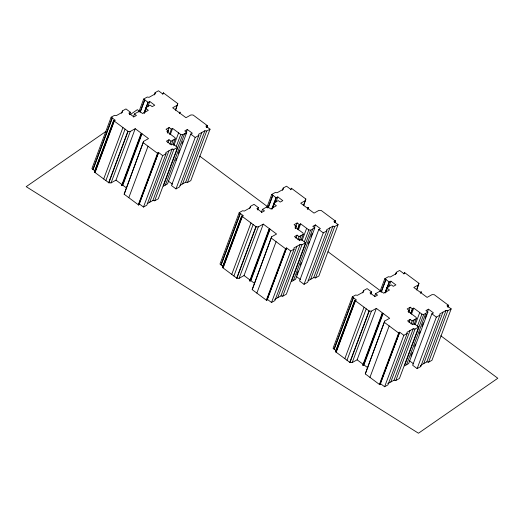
<?xml version="1.0" encoding="UTF-8"?>
<svg xmlns="http://www.w3.org/2000/svg" width="524" height="524" viewBox="0 0 524 524"><rect width="100%" height="100%" fill="white"/><g stroke="black" fill="none" stroke-linecap="round" stroke-linejoin="round"><path stroke-width="0.79" d="M138.886 204.851L138.388 204.478L157.619 153.041L158.117 153.408L138.618 204.995L124.149 194.214L143.583 141.362L148.521 138.605L142.037 133.777L141.231 134.223L122 185.66L121.666 185.411L140.904 133.974L141.703 133.528L135.218 128.694L130.28 131.452L128.079 131.38L113.61 120.599L94.379 172.036L108.848 182.817L111.049 182.889L115.981 180.132L135.218 128.694M124.149 194.214L143.583 141.362M175.619 110.322L177.8 103.608L163.337 92.827L163.567 93.351L162.63 93.868L158.477 90.77L155.137 92.637L154.292 94.903M266.939 300.272L266.441 299.898L285.672 248.461L286.169 248.828L266.67 300.416L252.201 289.634L271.635 236.782L276.574 234.025L270.089 229.198L269.29 229.643L250.053 281.08L249.725 280.831L268.956 229.394L269.755 228.949L263.271 224.115L258.332 226.872L256.138 226.8L241.669 216.019L222.431 267.456L236.9 278.237L239.101 278.31L244.04 275.552L263.271 224.115M252.201 289.634L271.635 236.782M303.671 205.742L305.859 199.028L291.39 188.247L291.619 188.771L290.689 189.288L286.53 186.19L283.196 188.057L282.344 190.323M380.024 384.537L379.527 384.164L398.757 332.727L399.255 333.1L379.756 384.688L365.287 373.907L384.721 321.048L389.659 318.297L383.175 313.463L382.376 313.909L363.139 365.346L362.811 365.097L382.042 313.66L382.841 313.214L376.356 308.381L371.418 311.138L369.224 311.066L354.755 300.285L335.524 351.722L349.986 362.503L352.187 362.575L357.126 359.818L376.356 308.381M365.287 373.907L384.721 321.048M416.757 290.008L418.945 283.294L404.476 272.513L404.705 273.037L403.775 273.561L399.616 270.463L396.282 272.323L395.43 274.589M129.605 114.546L130.456 112.274L125.963 108.927L122.361 110.937L122.557 112.129L116.289 115.634L114.487 115.339L111.153 117.199L91.923 168.636L94.883 170.844M92.918 169.383L112.156 117.939M93.089 169.507L112.319 118.064M94.379 172.036L113.878 120.448L114.376 120.821L115.313 120.297L111.153 117.199M94.877 172.403L114.114 120.965M114.376 120.821L95.145 172.258L94.648 171.885M121.516 113.21L122.361 110.937M103.693 178.972L122.924 127.535M105.855 180.583L125.085 129.146M108.651 182.666L127.882 131.229M133.299 116.983L134.426 113.957L138.631 111.612L140.425 111.907L142.587 113.518L148.325 110.315L146.163 108.704L145.967 107.512L150.172 105.167L152.163 106.654L154.75 105.213L149.759 101.492L148.154 102.39L144.198 112.981M108.848 182.817L128.079 131.38M111.049 182.889L130.28 131.452M138.86 111.9L143.668 99.043L147.27 97.032L149.065 97.326L155.34 93.822L155.137 92.637M140.137 111.887L144.663 99.783M140.308 112.012L144.834 99.907M144.028 112.857L147.991 102.265M144.467 113.243L146.163 108.704M147.781 106.791L149.759 101.492M121.666 185.411L122.472 184.965L141.703 133.528M122 185.66L122.799 185.214L142.037 133.777M162.768 94.34L163.337 92.827M128.806 197.686L148.037 146.248M138.618 204.995L158.117 153.408M138.388 204.478L139.319 203.954L158.549 152.517L162.709 155.615L166.043 153.755L165.846 152.563L172.114 149.058L173.916 149.36L177.518 147.342L173.025 144.002L171.427 144.893L166.435 141.172L169.016 139.731L171.014 141.218L175.219 138.873L175.016 137.681L166.868 131.609L168.204 130.869L166.043 129.258L169.108 127.542L171.276 129.153L172.606 128.406L180.754 134.478L182.555 134.779L186.754 132.428L184.762 130.941L187.343 129.5L192.334 133.22L190.729 134.111L171.499 185.548L175.985 188.895L179.588 186.885L198.825 135.447L198.622 134.255L204.897 130.758L206.692 131.052L210.026 129.186L205.873 126.088L206.803 125.57L207.57 125.793L193.101 115.011L190.906 114.939L185.968 117.697L179.483 112.863L180.282 112.411L179.948 112.169L179.149 112.614L172.665 107.78L177.597 105.023M175.822 108.907L176.673 106.634M177.236 105.121L177.8 103.608M167.411 132.081L169.108 127.542M167.503 132.454L168.073 130.941M167.359 133.135L168.204 130.869M169.429 134.373L171.407 129.081M170.346 134.458L172.606 128.406M139.319 203.954L143.478 207.052L162.709 155.615M167.89 142.757L169.016 139.731M179.385 113.682L179.948 112.169M166.043 153.755L146.812 205.192L143.478 207.052M169.881 144.244L171.014 141.218M149.681 202.284L168.918 150.847M171.453 144.565L173.149 140.026M173.234 144.172L175.219 138.873M147.231 203.659L152.884 200.496L172.114 149.058M173.785 145.731L178.592 132.867M152.884 200.496L154.685 200.797L173.916 149.36M176.228 146.582L180.754 134.478M177.518 147.342L158.287 198.786L154.685 200.797M182.555 134.779L163.324 186.217L167.523 183.865L186.754 132.428M165.388 185.057L184.625 133.62M175.743 160.514L176.595 158.248M178.291 153.709L179.706 149.923M181.966 143.871L182.817 141.604M185.647 134.039L187.343 129.5M175.985 188.895L195.223 137.458L198.825 135.447M182.594 183.904L201.825 132.467M180.033 185.339L185.666 182.195L204.897 130.758M206.24 127.083L206.803 125.57M206.508 126.932L207.072 125.419M206.738 127.456L207.301 125.943M207.006 127.306L207.57 125.793M185.666 182.195L187.461 182.49L206.692 131.052M210.026 129.186L190.795 180.629L187.461 182.49M257.657 209.967L258.509 207.694L254.016 204.347L250.413 206.358L250.61 207.55L244.341 211.054L242.547 210.759L239.206 212.62L219.975 264.057L222.936 266.264M220.977 264.803L240.208 213.36M221.141 264.928L240.372 213.484M222.431 267.456L241.931 215.868L242.435 216.242L243.365 215.718L239.206 212.62M222.936 267.823L242.167 216.386M242.435 216.242L223.198 267.679L222.7 267.306M249.568 208.631L250.413 206.358M231.746 274.393L250.976 222.955M233.907 276.004L253.144 224.567M236.704 278.087L255.935 226.65M261.352 212.403L262.478 209.377L266.683 207.032L268.484 207.327L270.646 208.938L276.377 205.736L274.216 204.124L274.019 202.932L278.224 200.587L280.222 202.074L282.803 200.633L277.812 196.913L276.214 197.81L271.969 209.155M236.9 278.237L256.138 226.8M239.101 278.31L258.332 226.872M266.913 207.321L271.72 194.463L275.323 192.452L277.117 192.747L283.392 189.243L283.196 188.057M267.908 208.067L272.716 195.203M268.36 207.432L272.886 195.328M271.799 209.03L276.043 197.686M272.519 208.663L274.216 204.124M275.834 202.212L277.812 196.913M249.725 280.831L250.524 280.386L269.755 228.949M250.053 281.08L250.858 280.635L270.089 229.198M290.82 189.76L291.39 188.247M256.858 293.106L276.089 241.669M266.67 300.416L286.169 248.828M266.441 299.898L267.371 299.374L286.602 247.937L290.761 251.035L294.095 249.175L293.899 247.983L300.173 244.479L301.968 244.774L305.571 242.763L301.077 239.422L299.479 240.313L294.488 236.593L297.069 235.152L299.066 236.638L303.272 234.293L303.075 233.101L294.927 227.03L296.257 226.289L294.095 224.678L297.167 222.962L299.328 224.573L300.658 223.827L308.806 229.898L310.608 230.2L314.813 227.848L312.815 226.361L315.396 224.92L320.387 228.641L318.782 229.532L299.551 280.969L304.044 284.316L307.647 282.305L326.878 230.868L326.681 229.676L332.95 226.172L334.744 226.473L338.085 224.606L333.926 221.508L334.856 220.99L335.622 221.213L321.153 210.432L318.959 210.36L314.02 213.117L307.536 208.283L308.335 207.832L307.202 208.035L300.717 203.201L305.656 200.443M303.593 205.081L305.859 199.028M295.182 228.254L297.167 222.962M295.556 227.874L296.126 226.361M295.412 228.556L296.257 226.289M297.632 229.112L299.328 224.573M297.763 229.034L299.459 224.501M298.398 229.879L300.658 223.827M267.371 299.374L271.53 302.472L290.761 251.035M295.942 238.178L297.069 235.152M307.437 209.102L308.001 207.589M307.771 209.345L308.335 207.832M294.095 249.175L274.864 300.612L271.53 302.472M297.933 239.665L299.066 236.638M277.74 297.704L296.97 246.267M299.224 240.745L301.202 235.446M301.005 240.346L303.272 234.293M274.668 299.42L280.936 295.916L300.173 244.479M302.125 240.392L306.645 228.287M280.936 295.916L282.737 296.217L301.968 244.774M304.287 242.003L308.806 229.898M305.571 242.763L286.34 294.206L282.737 296.217M310.608 230.2L291.377 281.637L295.575 279.285L314.813 227.848M293.447 280.478L312.677 229.04M296.728 274.845L298.143 271.065M300.403 265.013L301.254 262.74M308.322 243.83L309.173 241.564M310.87 237.025L312.284 233.239M314.262 227.947L315.396 224.92M304.044 284.316L323.275 232.879L326.878 230.868M310.647 279.325L329.878 227.888M308.086 280.759L313.719 277.615L332.95 226.172M334.292 222.504L334.856 220.99M334.561 222.353L335.124 220.84M335.059 222.726L335.622 221.213M313.719 277.615L315.514 277.91L334.744 226.473M338.085 224.606L318.847 276.05L315.514 277.91M370.743 294.233L371.595 291.96L367.101 288.619L363.499 290.63L363.695 291.816L357.427 295.32L355.632 295.025L352.292 296.885L333.061 348.322L336.022 350.53M334.063 349.069L353.294 297.632M334.227 349.194L353.458 297.756M335.524 351.722L355.017 300.134L355.521 300.507L356.451 299.983L352.292 296.885M336.022 352.095L355.252 300.658M355.521 300.507L336.284 351.945L335.786 351.571M362.654 292.896L363.499 290.63M344.831 358.658L364.069 307.221M346.993 360.27L366.23 308.833M349.79 362.353L369.02 310.915M374.437 296.669L375.564 293.643L379.769 291.298L381.57 291.593L383.732 293.204L389.47 290.001L387.301 288.39L387.105 287.198L391.31 284.853L393.308 286.34L395.889 284.899L390.897 281.185L389.299 282.076L385.618 291.907M349.986 362.503L369.224 311.066M352.187 362.575L371.418 311.138M379.998 291.586L384.806 278.729L388.408 276.718L390.21 277.013L396.478 273.515L396.282 272.323M381.282 291.58L385.802 279.475M381.164 292.458L385.972 279.6M385.127 292.497L387.105 287.198M385.173 292.543L389.129 281.951M385.605 292.929L387.301 288.39M388.638 287.231L390.897 281.185M362.811 365.097L363.61 364.652L382.841 313.214M363.139 365.346L363.944 364.901L383.175 313.463M403.906 274.026L404.476 272.513M369.944 377.372L389.175 325.935M379.756 384.688L399.255 333.1M379.527 384.164L380.457 383.64L399.694 332.203L403.847 335.301L407.181 333.441L406.984 332.249L413.259 328.745L415.054 329.046L418.656 327.035L414.17 323.688L412.565 324.579L407.574 320.865L410.154 319.424L412.152 320.911L416.357 318.559L416.161 317.374L408.013 311.302L409.342 310.555L407.181 308.944L410.253 307.228L412.414 308.839L413.744 308.092L421.899 314.164L423.693 314.466L427.898 312.114L425.901 310.627L428.481 309.186L433.472 312.907L431.868 313.797L412.637 365.241L417.13 368.582L420.733 366.571L439.964 315.134L439.767 313.942L446.035 310.444L447.837 310.739L451.171 308.878L447.011 305.78L447.948 305.256L448.708 305.479L434.245 294.698L432.045 294.626L427.106 297.383L420.621 292.549L421.42 292.104L421.093 291.855L420.287 292.3L413.803 287.466L418.741 284.709M416.96 288.593L418.945 283.294M409.12 310.254L410.253 307.228M408.648 312.14L409.211 310.627M408.779 312.068L409.342 310.555M410.718 313.378L412.414 308.839M410.849 313.306L412.545 308.767M411.484 314.145L413.744 308.092M380.457 383.64L384.616 386.738L403.847 335.301M409.028 322.443L410.154 319.424M420.523 293.368L421.093 291.855M407.181 333.441L387.95 384.878L384.616 386.738M411.026 323.937L412.152 320.911M390.825 381.976L410.056 330.533M412.591 324.258L414.288 319.719M414.091 324.611L416.357 318.559M387.753 383.686L394.022 380.188L413.259 328.745M415.211 324.657L419.731 312.559M394.022 380.188L395.823 380.483L415.054 329.046M417.373 326.269L421.899 314.164M418.656 327.035L399.426 378.472L395.823 380.483M423.693 314.466L404.463 365.903L408.661 363.558L427.898 312.114M406.532 364.75L425.763 313.306M410.947 356.084L412.362 352.305M414.622 346.253L415.473 343.986M419.429 333.395L420.281 331.122M421.977 326.583L423.392 322.804M425.088 318.264L426.503 314.485M427.348 312.212L428.481 309.186M417.13 368.582L436.361 317.144L439.964 315.134M423.733 363.597L442.97 312.153M447.378 306.769L447.948 305.256M421.172 365.025L426.805 361.881L446.035 310.444M447.647 306.619L448.21 305.106M447.876 307.143L448.446 305.63M448.144 306.992L448.708 305.479M426.805 361.881L428.599 362.176L447.837 310.739M451.171 308.878L431.94 360.316L428.599 362.176M105.874 131.465L26.2 186.668L418.466 433.23L497.8 378.262L440.782 335.773M129.978 114.769L137.347 109.667L139.312 111.127M130.456 112.274L128.852 113.171L133.843 116.885L136.423 115.444L134.426 113.957M157.619 153.041L158.549 152.517M258.509 207.694L256.904 208.591L261.895 212.305L264.476 210.864L262.478 209.377M285.672 248.461L286.602 247.937M371.595 291.96L369.99 292.857L374.981 296.577L377.562 295.13L375.564 293.643M398.757 332.727L399.694 332.203M143.668 99.043L148.154 102.39M190.729 134.111L195.223 137.458M271.72 194.463L276.214 197.81M318.782 229.532L323.275 232.879M384.806 278.729L389.299 282.076M431.868 313.797L436.361 317.144M199.605 156.06L267.764 206.849M328.057 251.775L380.49 290.846M140.904 133.974L141.231 134.223M268.956 229.394L269.29 229.643M382.042 313.66L382.376 313.909M143.38 142.777L157.848 153.558M271.432 238.197L285.901 248.979M384.518 322.463L398.987 333.244M168.112 180.937L172.475 184.193M296.165 276.358L300.527 279.613M409.251 360.623L413.613 363.879M115.981 180.132L122.472 184.965M122.799 185.214L126.697 188.109M244.04 275.552L250.524 280.386M250.858 280.635L254.101 283.052M357.126 359.818L363.61 364.652M363.944 364.901L367.835 367.802M420.536 365.385L420.733 366.571"/></g></svg>
